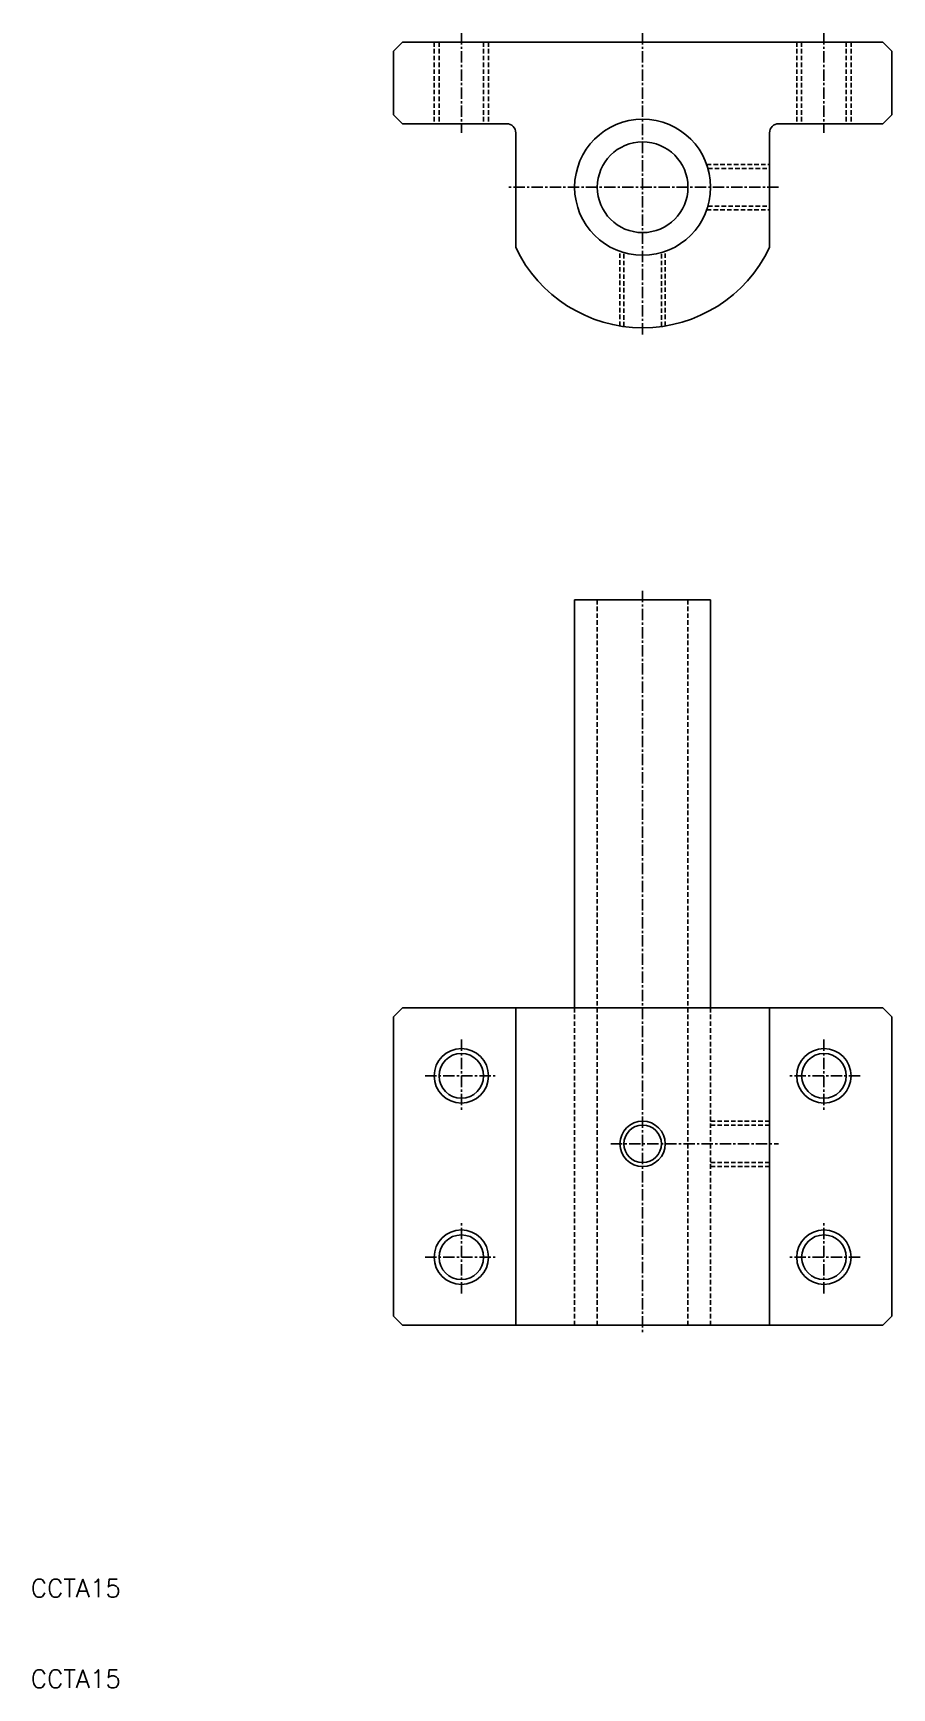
# Model space of a CAD drawing. Extents: x 10 to 105, y 10 to 193.
import ezdxf

# ---------------------------------------------------------------- set-up
doc = ezdxf.new("R2010")
doc.units = 0
doc.linetypes.add('CENTER', pattern=[2, 1.25, -0.25, 0.25, -0.25])
doc.linetypes.add('DASHED', pattern=[0.75, 0.5, -0.25])
doc.layers.get('0').update_dxf_attribs({"linetype": 'CONTINUOUS'})
doc.layers.add('CENTER', color=1, linetype='CENTER')
doc.styles.get("Standard").update_dxf_attribs({"font": 'txt.shx'})

msp = doc.modelspace()

# ---------------------------------------------------------------- linework, layer by layer
at = {"color": 7, "linetype": 'CONTINUOUS'}
for p, q in [((51, 191.5), (50, 190.5)), ((50, 190.5), (50, 183.5)), ((104, 191.5), (51, 191.5)), ((105, 190.5), (104, 191.5)), ((105, 183.5), (105, 190.5)), ((50, 183.5), (51, 182.5)), ((104, 182.5), (105, 183.5)), ((51, 182.5), (62.5, 182.5)), ((63.5, 181.5), (63.5, 168.85)), ((91.5, 181.5), (91.5, 168.85)), ((92.5, 182.5), (104, 182.5)), ((70, 85), (70, 130)), ((70, 130), (85, 130)), ((85, 85), (85, 130)), ((50, 84), (51, 85)), ((50, 84), (50, 51)), ((104, 85), (51, 85)), ((63.5, 50), (63.5, 85)), ((91.5, 50), (91.5, 85)), ((104, 85), (105, 84)), ((105, 51), (105, 84)), ((51, 50), (50, 51)), ((51, 50), (104, 50)), ((105, 51), (104, 50))]:
    msp.add_line(p, q, dxfattribs=at)
at = {"color": 3, "linetype": 'DASHED'}
for p, q in [((54.5, 191.5), (54.5, 182.5)), ((55.04, 191.5), (55.04, 182.5)), ((59.96, 191.5), (59.96, 182.5)), ((60.5, 191.5), (60.5, 182.5)), ((94.5, 191.5), (94.5, 182.5)), ((95.04, 191.5), (95.04, 182.5)), ((99.96, 191.5), (99.96, 182.5)), ((100.5, 191.5), (100.5, 182.5)), ((84.57, 178), (91.5, 178)), ((84.71, 177.57), (91.5, 177.57)), ((84.71, 173.43), (91.5, 173.43)), ((84.57, 173), (91.5, 173)), ((75, 160.2), (75, 168.43)), ((75.43, 160.14), (75.43, 168.29)), ((79.57, 160.14), (79.57, 168.29)), ((80, 160.2), (80, 168.43)), ((72.5, 130), (72.5, 50)), ((82.5, 130), (82.5, 50)), ((70, 85), (70, 50)), ((85, 85), (85, 50)), ((91.5, 72.5), (85, 72.5)), ((91.5, 72.07), (85, 72.07)), ((91.5, 67.93), (85, 67.93)), ((91.5, 67.5), (85, 67.5))]:
    msp.add_line(p, q, dxfattribs=at)
at = {"color": 7, "linetype": 'CONTINUOUS'}
for centre, radius in [((77.5, 175.5), 7.5), ((77.5, 175.5), 5), ((57.5, 77.5), 2.46), ((97.5, 77.5), 2.46), ((77.5, 70), 2.07), ((57.5, 57.5), 2.46), ((97.5, 57.5), 2.46)]:
    msp.add_circle(centre, radius, dxfattribs=at)
at = {"color": 3, "linetype": 'CONTINUOUS'}
for centre, radius in [((57.5, 77.5), 3), ((97.5, 77.5), 3), ((77.5, 70), 2.5), ((57.5, 57.5), 3), ((97.5, 57.5), 3)]:
    msp.add_circle(centre, radius, dxfattribs=at)
at = {"color": 7, "linetype": 'CONTINUOUS'}
for centre, radius, start, end in [((62.5, 181.5), 1, 0, 90), ((92.5, 181.5), 1, 90, 180), ((77.5, 175.5), 15.5, 205.4146, 334.5854)]:
    msp.add_arc(centre, radius, start, end, dxfattribs=at)
at = {"layer": 'CENTER', "color": 1, "linetype": 'CENTER'}
for p, q in [((57.5, 192.5), (57.5, 181.5)), ((77.5, 192.5), (77.5, 159)), ((97.5, 192.5), (97.5, 181.5)), ((92.5, 175.5), (62.5, 175.5)), ((77.5, 131), (77.5, 49)), ((57.5, 81.5), (57.5, 73.5)), ((97.5, 81.5), (97.5, 73.5)), ((53.5, 77.5), (61.5, 77.5)), ((101.5, 77.5), (93.5, 77.5)), ((74, 70), (92.5, 70)), ((57.5, 53.5), (57.5, 61.5)), ((97.5, 53.5), (97.5, 61.5)), ((53.5, 57.5), (61.5, 57.5)), ((101.5, 57.5), (93.5, 57.5))]:
    msp.add_line(p, q, dxfattribs=at)

# ---------------------------------------------------------------- texts
at = {"color": 7, "linetype": 'CONTINUOUS'}
for p in [(10, 20), (10, 10)]:
    msp.add_text('CCTA15', height=2, dxfattribs=at).set_placement(p)

doc.saveas('drawing.dxf')
